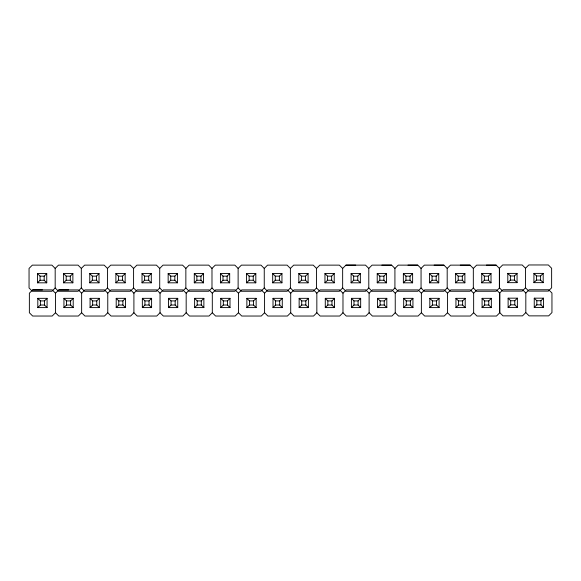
<?xml version="1.0" encoding="UTF-8"?>
<svg xmlns="http://www.w3.org/2000/svg" width="581" height="581" viewBox="0 0 581 581"><rect width="100%" height="100%" fill="white"/><g stroke="black" fill="none" stroke-linecap="round" stroke-linejoin="round"><path stroke-width="0.87" d="M37.489 282.824L40.06 280.253L40.06 276.142L37.489 273.564L46.749 273.564L46.749 282.824L37.489 282.824L37.489 273.564M40.06 276.142L44.178 276.142L46.749 273.564M55.507 293.194L52.21 289.904L32.659 289.904L29.37 293.194L29.37 312.745L32.659 316.035L52.21 316.035L55.507 312.745L55.507 293.194L58.797 289.904L78.348 289.904L81.638 293.194L81.638 312.745L84.928 316.035L104.478 316.035L107.768 312.745L107.768 293.194L111.065 289.904L130.616 289.904L133.906 293.194L133.906 312.745L137.196 316.035L156.747 316.035L160.036 312.745L160.036 293.194L163.334 289.904L182.877 289.904L186.174 293.194L186.174 312.745L189.464 316.035L209.015 316.035L212.305 312.745L212.305 293.194L215.602 289.904L235.145 289.904L238.442 293.194L238.442 312.745L241.732 316.035L261.283 316.035L264.573 312.745L264.573 293.194L267.87 289.904L287.413 289.904L290.711 293.194L290.711 312.745L294.001 316.035L313.551 316.035L316.841 312.745L316.841 293.194L320.131 289.904L339.682 289.904L342.979 293.194L342.979 312.745L346.269 316.035L365.819 316.035L369.109 312.745L369.109 293.194L372.399 289.904L391.95 289.904L395.24 293.194L395.24 312.745L398.537 316.035L418.088 316.035L421.378 312.745L421.378 293.194L424.667 289.904L444.218 289.904L447.508 293.194L447.508 312.745L450.805 316.035L470.349 316.035L473.646 312.745L473.646 293.194L476.936 289.904L496.486 289.904L499.776 293.194L499.776 312.745L496.486 316.035L476.936 316.035L473.646 312.745M81.318 287.973L78.028 291.263L58.478 291.263L55.18 287.973L55.18 268.422L58.478 265.132L78.028 265.132L81.318 268.422L81.318 287.973L84.608 291.263L104.159 291.263L107.449 287.973L107.449 268.422L110.746 265.132L130.289 265.132L133.586 268.422L133.586 287.973L136.876 291.263L156.427 291.263L159.717 287.973L159.717 268.422L163.014 265.132L182.557 265.132L185.855 268.422L185.855 287.973L189.145 291.263L208.695 291.263L211.985 287.973L211.985 268.422L215.282 265.132L234.826 265.132L238.123 268.422L238.123 287.973L241.413 291.263L260.963 291.263L264.253 287.973L264.253 268.422L267.543 265.132L287.094 265.132L290.391 268.422L290.391 287.973L293.681 291.263L313.232 291.263L316.522 287.973L316.522 268.422L319.811 265.132L339.362 265.132L342.652 268.422L342.652 287.973L345.949 291.263L365.5 291.263L368.79 287.973L368.79 268.422L372.08 265.132L391.63 265.132L394.92 268.422L394.92 287.973L398.217 291.263L417.761 291.263L421.058 287.973L421.058 268.422L424.348 265.132L443.899 265.132L447.188 268.422L447.188 287.973L450.486 291.263L470.029 291.263L473.326 287.973L473.326 268.422L476.616 265.132L496.167 265.132L499.457 268.422L499.457 287.973L496.167 291.263L476.616 291.263L473.326 287.973M55.18 287.973L51.891 291.263L32.34 291.263L29.05 287.973L29.05 268.422L32.34 265.132L51.891 265.132L55.18 268.422M37.809 307.596L40.38 305.025L40.38 300.914L37.809 298.336L47.068 298.336L47.068 307.596L37.809 307.596L37.809 298.336M40.38 300.914L44.497 300.914L47.068 298.336M63.619 282.824L66.19 280.253L66.19 276.142L63.619 273.564L72.879 273.564L72.879 282.824L63.619 282.824L63.619 273.564M66.19 276.142L70.308 276.142L72.879 273.564M81.318 268.422L84.608 265.132L104.159 265.132L107.449 268.422M63.939 307.596L66.51 305.025L66.51 300.914L63.939 298.336L73.199 298.336L73.199 307.596L63.939 307.596L63.939 298.336M66.51 300.914L70.628 300.914L73.199 298.336M89.757 282.824L92.328 280.253L92.328 276.142L89.757 273.564L99.017 273.564L99.017 282.824L89.757 282.824L89.757 273.564M92.328 276.142L96.439 276.142L99.017 273.564M81.638 293.194L84.928 289.904L104.478 289.904L107.768 293.194M81.638 312.745L78.348 316.035L58.797 316.035L55.507 312.745M90.077 307.596L92.648 305.025L92.648 300.914L90.077 298.336L99.336 298.336L99.336 307.596L90.077 307.596L90.077 298.336M92.648 300.914L96.766 300.914L99.336 298.336M115.888 282.824L118.459 280.253L118.459 276.142L115.888 273.564L125.147 273.564L125.147 282.824L115.888 282.824L115.888 273.564M118.459 276.142L122.576 276.142L125.147 273.564M133.586 268.422L136.876 265.132L156.427 265.132L159.717 268.422M133.586 287.973L130.289 291.263L110.746 291.263L107.449 287.973M116.207 307.596L118.778 305.025L118.778 300.914L116.207 298.336L125.467 298.336L125.467 307.596L116.207 307.596L116.207 298.336M118.778 300.914L122.896 300.914L125.467 298.336M142.025 282.824L144.596 280.253L144.596 276.142L142.025 273.564L151.285 273.564L151.285 282.824L142.025 282.824L142.025 273.564M144.596 276.142L148.707 276.142L151.285 273.564M133.906 293.194L137.196 289.904L156.747 289.904L160.036 293.194M133.906 312.745L130.616 316.035L111.065 316.035L107.768 312.745M142.345 307.596L144.916 305.025L144.916 300.914L142.345 298.336L151.605 298.336L151.605 307.596L142.345 307.596L142.345 298.336M144.916 300.914L149.026 300.914L151.605 298.336M168.156 282.824L170.727 280.253L170.727 276.142L168.156 273.564L177.416 273.564L177.416 282.824L168.156 282.824L168.156 273.564M170.727 276.142L174.845 276.142L177.416 273.564M185.855 268.422L189.145 265.132L208.695 265.132L211.985 268.422M185.855 287.973L182.557 291.263L163.014 291.263L159.717 287.973M168.475 307.596L171.046 305.025L171.046 300.914L168.475 298.336L177.735 298.336L177.735 307.596L168.475 307.596L168.475 298.336M171.046 300.914L175.164 300.914L177.735 298.336M194.286 282.824L196.865 280.253L196.865 276.142L194.286 273.564L203.546 273.564L203.546 282.824L194.286 282.824L194.286 273.564M196.865 276.142L200.975 276.142L203.546 273.564M186.174 293.194L189.464 289.904L209.015 289.904L212.305 293.194M186.174 312.745L182.877 316.035L163.334 316.035L160.036 312.745M194.613 307.596L197.184 305.025L197.184 300.914L194.613 298.336L203.873 298.336L203.873 307.596L194.613 307.596L194.613 298.336M197.184 300.914L201.295 300.914L203.873 298.336M220.424 282.824L222.995 280.253L222.995 276.142L220.424 273.564L229.684 273.564L229.684 282.824L220.424 282.824L220.424 273.564M222.995 276.142L227.113 276.142L229.684 273.564M238.123 268.422L241.413 265.132L260.963 265.132L264.253 268.422M238.123 287.973L234.826 291.263L215.282 291.263L211.985 287.973M220.744 307.596L223.315 305.025L223.315 300.914L220.744 298.336L230.003 298.336L230.003 307.596L220.744 307.596L220.744 298.336M223.315 300.914L227.432 300.914L230.003 298.336M246.555 282.824L249.133 280.253L249.133 276.142L246.555 273.564L255.814 273.564L255.814 282.824L246.555 282.824L246.555 273.564M249.133 276.142L253.243 276.142L255.814 273.564M238.442 293.194L241.732 289.904L261.283 289.904L264.573 293.194M238.442 312.745L235.145 316.035L215.602 316.035L212.305 312.745M246.874 307.596L249.452 305.025L249.452 300.914L246.874 298.336L256.134 298.336L256.134 307.596L246.874 307.596L246.874 298.336M249.452 300.914L253.563 300.914L256.134 298.336M272.692 282.824L275.263 280.253L275.263 276.142L272.692 273.564L281.952 273.564L281.952 282.824L272.692 282.824L272.692 273.564M275.263 276.142L279.381 276.142L281.952 273.564M290.391 268.422L293.681 265.132L313.232 265.132L316.522 268.422M290.391 287.973L287.094 291.263L267.543 291.263L264.253 287.973M273.012 307.596L275.583 305.025L275.583 300.914L273.012 298.336L282.272 298.336L282.272 307.596L273.012 307.596L273.012 298.336M275.583 300.914L279.701 300.914L282.272 298.336M298.823 282.824L301.394 280.253L301.394 276.142L298.823 273.564L308.083 273.564L308.083 282.824L298.823 282.824L298.823 273.564M301.394 276.142L305.512 276.142L308.083 273.564M290.711 293.194L294.001 289.904L313.551 289.904L316.841 293.194M290.711 312.745L287.413 316.035L267.87 316.035L264.573 312.745M299.142 307.596L301.721 305.025L301.721 300.914L299.142 298.336L308.402 298.336L308.402 307.596L299.142 307.596L299.142 298.336M301.721 300.914L305.831 300.914L308.402 298.336M324.961 282.824L327.531 280.253L327.531 276.142L324.961 273.564L334.22 273.564L334.22 282.824L324.961 282.824L324.961 273.564M327.531 276.142L331.649 276.142L334.22 273.564M342.652 268.422L345.949 265.132L365.5 265.132L368.79 268.422M342.652 287.973L339.362 291.263L319.811 291.263L316.522 287.973M325.28 307.596L327.851 305.025L327.851 300.914L325.28 298.336L334.54 298.336L334.54 307.596L325.28 307.596L325.28 298.336M327.851 300.914L331.969 300.914L334.54 298.336M351.091 282.824L353.662 280.253L353.662 276.142L351.091 273.564L360.351 273.564L360.351 282.824L351.091 282.824L351.091 273.564M353.662 276.142L357.78 276.142L360.351 273.564M342.979 293.194L346.269 289.904L365.819 289.904L369.109 293.194M342.979 312.745L339.682 316.035L320.131 316.035L316.841 312.745M351.411 307.596L353.982 305.025L353.982 300.914L351.411 298.336L360.67 298.336L360.67 307.596L351.411 307.596L351.411 298.336M353.982 300.914L358.099 300.914L360.67 298.336M377.229 282.824L379.8 280.253L379.8 276.142L377.229 273.564L386.488 273.564L386.488 282.824L377.229 282.824L377.229 273.564M379.8 276.142L383.91 276.142L386.488 273.564M394.92 268.422L398.217 265.132L417.761 265.132L421.058 268.422M394.92 287.973L391.63 291.263L372.08 291.263L368.79 287.973M377.548 307.596L380.119 305.025L380.119 300.914L377.548 298.336L386.808 298.336L386.808 307.596L377.548 307.596L377.548 298.336M380.119 300.914L384.237 300.914L386.808 298.336M403.359 282.824L405.93 280.253L405.93 276.142L403.359 273.564L412.619 273.564L412.619 282.824L403.359 282.824L403.359 273.564M405.93 276.142L410.048 276.142L412.619 273.564M395.24 293.194L398.537 289.904L418.088 289.904L421.378 293.194M395.24 312.745L391.95 316.035L372.399 316.035L369.109 312.745M403.679 307.596L406.25 305.025L406.25 300.914L403.679 298.336L412.938 298.336L412.938 307.596L403.679 307.596L403.679 298.336M406.25 300.914L410.368 300.914L412.938 298.336M429.497 282.824L432.068 280.253L432.068 276.142L429.497 273.564L438.757 273.564L438.757 282.824L429.497 282.824L429.497 273.564M432.068 276.142L436.178 276.142L438.757 273.564M447.188 268.422L450.486 265.132L470.029 265.132L473.326 268.422M447.188 287.973L443.899 291.263L424.348 291.263L421.058 287.973M429.817 307.596L432.387 305.025L432.387 300.914L429.817 298.336L439.076 298.336L439.076 307.596L429.817 307.596L429.817 298.336M432.387 300.914L436.498 300.914L439.076 298.336M455.627 282.824L458.198 280.253L458.198 276.142L455.627 273.564L464.887 273.564L464.887 282.824L455.627 282.824L455.627 273.564M458.198 276.142L462.316 276.142L464.887 273.564M447.508 293.194L450.805 289.904L470.349 289.904L473.646 293.194M447.508 312.745L444.218 316.035L424.667 316.035L421.378 312.745M455.947 307.596L458.518 305.025L458.518 300.914L455.947 298.336L465.207 298.336L465.207 307.596L455.947 307.596L455.947 298.336M458.518 300.914L462.636 300.914L465.207 298.336M481.758 282.824L484.336 280.253L484.336 276.142L481.758 273.564L491.018 273.564L491.018 282.824L481.758 282.824L481.758 273.564M484.336 276.142L488.447 276.142L491.018 273.564M482.085 307.596L484.656 305.025L484.656 300.914L482.085 298.336L491.344 298.336L491.344 307.596L482.085 307.596L482.085 298.336M484.656 300.914L488.766 300.914L491.344 298.336M507.801 282.656L510.372 280.086L510.372 275.975L507.801 273.397L517.061 273.397L517.061 282.656L507.801 282.656L507.801 273.397M510.372 275.975L514.49 275.975L517.061 273.397M525.493 268.255L528.79 264.965L548.341 264.965L551.63 268.255L551.63 287.806L548.341 291.096L528.79 291.096L525.493 287.806L525.493 268.255L522.203 264.965L502.652 264.965L499.362 268.255L499.362 287.806L502.652 291.096L522.203 291.096L525.493 287.806M508.121 307.429L510.692 304.858L510.692 300.747L508.121 298.169L517.38 298.169L517.38 307.429L508.121 307.429L508.121 298.169M510.692 300.747L514.81 300.747L517.38 298.169M533.932 282.656L536.503 280.086L536.503 275.975L533.932 273.397L543.191 273.397L543.191 282.656L533.932 282.656L533.932 273.397M536.503 275.975L540.62 275.975L543.191 273.397M525.82 293.027L529.109 289.737L548.66 289.737L551.95 293.027L551.95 312.578L548.66 315.868L529.109 315.868L525.82 312.578L525.82 293.027L522.522 289.737L502.972 289.737L499.682 293.027L499.682 312.578L502.972 315.868L522.522 315.868L525.82 312.578M534.251 307.429L536.822 304.858L536.822 300.747L534.251 298.169L543.511 298.169L543.511 307.429L534.251 307.429L534.251 298.169M536.822 300.747L540.94 300.747L543.511 298.169M345.949 265.132L355.725 265.132M381.855 265.132L391.63 265.132M407.993 265.132L417.761 265.132M434.123 265.132L443.899 265.132M460.261 265.132L470.029 265.132M486.391 265.132L496.167 265.132M510.372 280.086L514.49 280.086L517.061 282.656M536.503 280.086L540.62 280.086L543.191 282.656M40.06 280.253L44.178 280.253L46.749 282.824M66.19 280.253L70.308 280.253L72.879 282.824M92.328 280.253L96.439 280.253L99.017 282.824M118.459 280.253L122.576 280.253L125.147 282.824M144.596 280.253L148.707 280.253L151.285 282.824M170.727 280.253L174.845 280.253L177.416 282.824M196.865 280.253L200.975 280.253L203.546 282.824M222.995 280.253L227.113 280.253L229.684 282.824M249.133 280.253L253.243 280.253L255.814 282.824M275.263 280.253L279.381 280.253L281.952 282.824M301.394 280.253L305.512 280.253L308.083 282.824M327.531 280.253L331.649 280.253L334.22 282.824M353.662 280.253L357.78 280.253L360.351 282.824M379.8 280.253L383.91 280.253L386.488 282.824M405.93 280.253L410.048 280.253L412.619 282.824M432.068 280.253L436.178 280.253L438.757 282.824M458.198 280.253L462.316 280.253L464.887 282.824M484.336 280.253L488.447 280.253L491.018 282.824M32.659 289.904L42.435 289.904M58.797 289.904L68.573 289.904M510.692 304.858L514.81 304.858L517.38 307.429M536.822 304.858L540.94 304.858L543.511 307.429M40.38 305.025L44.497 305.025L47.068 307.596M66.51 305.025L70.628 305.025L73.199 307.596M92.648 305.025L96.766 305.025L99.336 307.596M118.778 305.025L122.896 305.025L125.467 307.596M144.916 305.025L149.026 305.025L151.605 307.596M171.046 305.025L175.164 305.025L177.735 307.596M197.184 305.025L201.295 305.025L203.873 307.596M223.315 305.025L227.432 305.025L230.003 307.596M249.452 305.025L253.563 305.025L256.134 307.596M275.583 305.025L279.701 305.025L282.272 307.596M301.721 305.025L305.831 305.025L308.402 307.596M327.851 305.025L331.969 305.025L334.54 307.596M353.982 305.025L358.099 305.025L360.67 307.596M380.119 305.025L384.237 305.025L386.808 307.596M406.25 305.025L410.368 305.025L412.938 307.596M432.387 305.025L436.498 305.025L439.076 307.596M458.518 305.025L462.636 305.025L465.207 307.596M484.656 305.025L488.766 305.025L491.344 307.596M540.94 300.747L540.94 304.858M540.62 275.975L540.62 280.086M514.81 300.747L514.81 304.858M514.49 275.975L514.49 280.086M488.766 300.914L488.766 305.025M488.447 276.142L488.447 280.253M462.636 300.914L462.636 305.025M462.316 276.142L462.316 280.253M436.498 300.914L436.498 305.025M436.178 276.142L436.178 280.253M410.368 300.914L410.368 305.025M410.048 276.142L410.048 280.253M384.237 300.914L384.237 305.025M383.91 276.142L383.91 280.253M358.099 300.914L358.099 305.025M357.78 276.142L357.78 280.253M331.969 300.914L331.969 305.025M331.649 276.142L331.649 280.253M305.831 300.914L305.831 305.025M305.512 276.142L305.512 280.253M279.701 300.914L279.701 305.025M279.381 276.142L279.381 280.253M253.563 300.914L253.563 305.025M253.243 276.142L253.243 280.253M227.432 300.914L227.432 305.025M227.113 276.142L227.113 280.253M201.295 300.914L201.295 305.025M200.975 276.142L200.975 280.253M175.164 300.914L175.164 305.025M174.845 276.142L174.845 280.253M149.026 300.914L149.026 305.025M148.707 276.142L148.707 280.253M122.896 300.914L122.896 305.025M122.576 276.142L122.576 280.253M96.766 300.914L96.766 305.025M96.439 276.142L96.439 280.253M70.628 300.914L70.628 305.025M70.308 276.142L70.308 280.253M44.497 300.914L44.497 305.025M44.178 276.142L44.178 280.253"/></g></svg>
